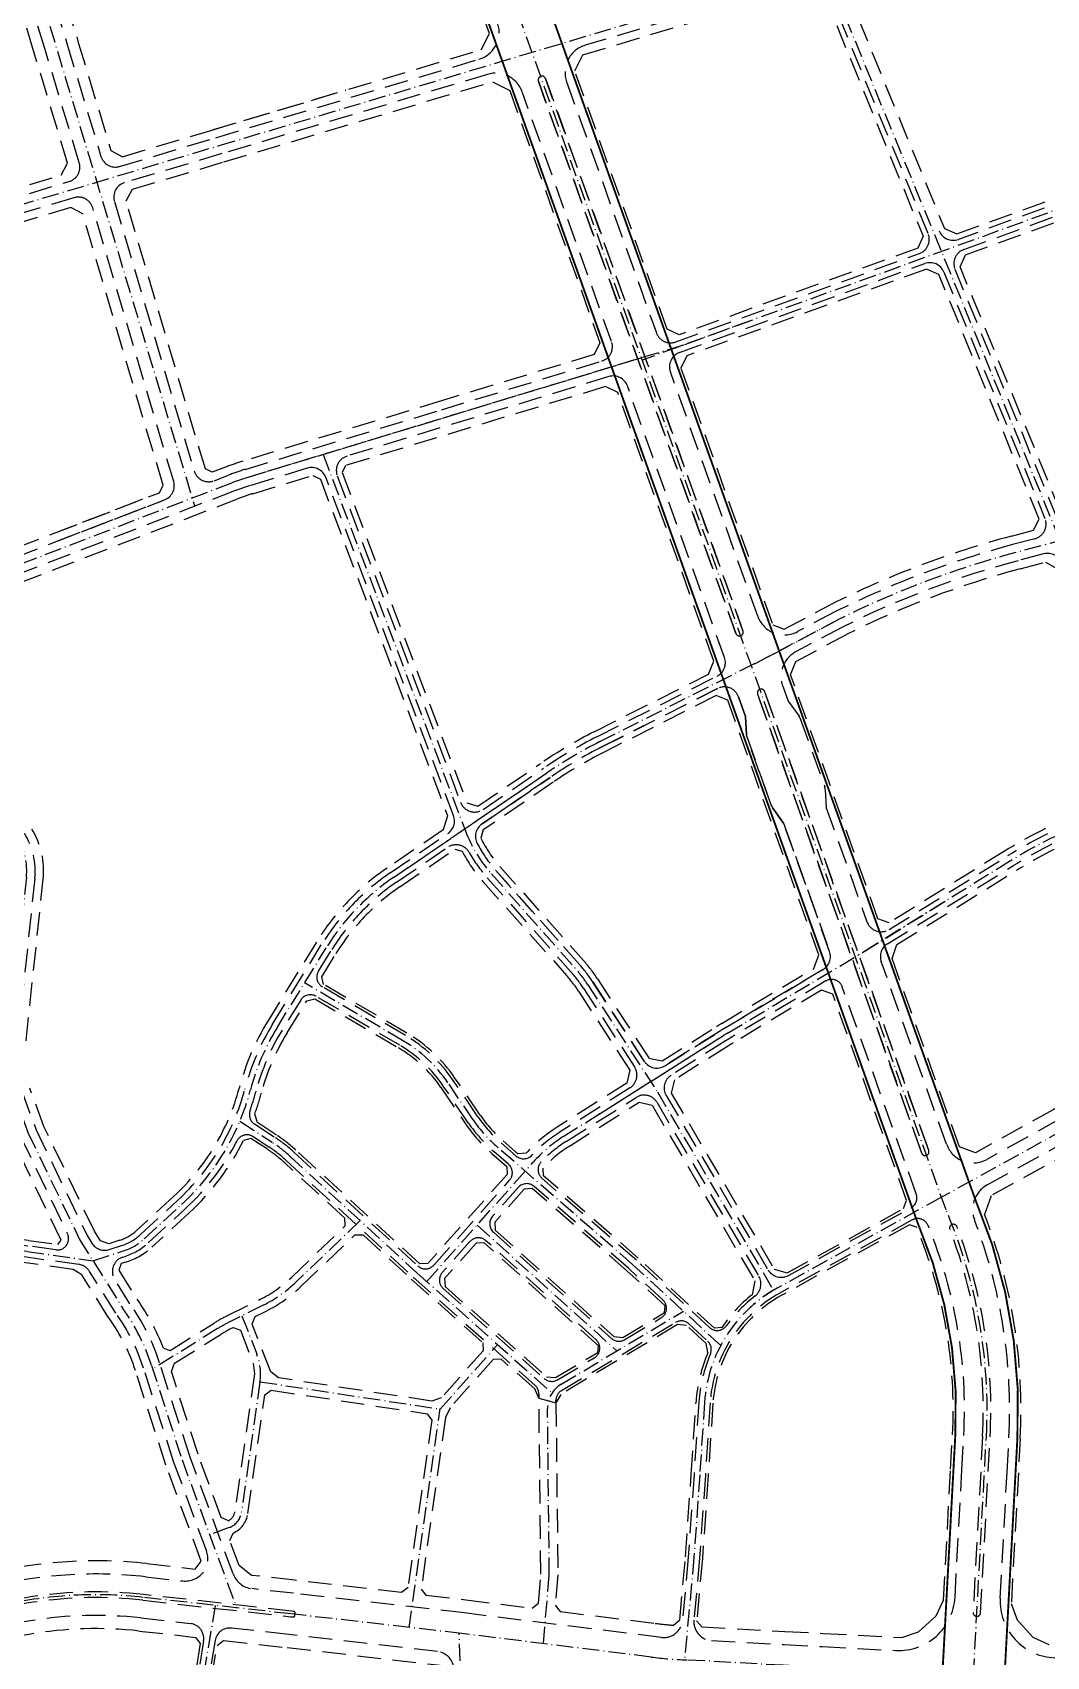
# Model space of a CAD drawing. Header units: metres. Extents: x 566631 to 574417, y 2062953 to 2068466.
# Drawn here: x 568592 to 569130, y 2064888 to 2065749 of the extents above; entities that cross this region are included whole.
import ezdxf

# ---------------------------------------------------------------- set-up
doc = ezdxf.new("R2010")
doc.units = ezdxf.units.M
doc.linetypes.add('ACAD_ISO10W100', pattern=[18.5, 12, -3, 0.5, -3])
doc.linetypes.add('HIDDEN', pattern=[0.375, 0.25, -0.125])
for name, color, linetype in [('cap nuoc', 5, 'CONTINUOUS'), ('LogDg phu', 7, 'CONTINUOUS'), ('TimDg', 222, 'CONTINUOUS'), ('ViaHeSphu', 32, 'CONTINUOUS')]:
    doc.layers.add(name, color=color, linetype=linetype)
doc.styles.add('text', font='VHARIALN.ttf')
doc.linetypes.add('CN', pattern='A,22.92635,-1.427933,["cn",text,S=7,R=0,X=0,Y=-3.227539],-12.720089,24.170558', length=61.24493)

msp = doc.modelspace()

# ---------------------------------------------------------------- linework, layer by layer
at = {"layer": 'cap nuoc', "color": 8, "linetype": 'CN', "ltscale": 0.15, "const_width": 1}
msp.add_lwpolyline([(569107.71862268, 2064876.713296465), (569114.5593109132, 2065003.368705648, 0.1151076897562163), (569092.0252494552, 2065130.63289488), (568760.6118739225, 2066057.085782033), (568760.1046655608, 2066058.5036628)], format="xyb", dxfattribs=at)
at = {"layer": 'cap nuoc', "color": 8, "linetype": 'CN', "ltscale": 0.15}
msp.add_lwpolyline([(569074.7666498683, 2064878.493040213, 1, 1, 0), (569081.6073381015, 2065005.148449396, 1, 1, 0.1160896144017483), (569061.3025815485, 2065118.541909134, 1, 1, 0), (568730.3419150657, 2066043.729266175, 1, 1, 0), (568729.8358963855, 2066045.143821235, 1, 1, 0)], format="xyseb", dxfattribs=at)
at = {"layer": 'LogDg phu', "linetype": 'HIDDEN', "ltscale": 50}
for points in [[(568814.2170566746, 2065813.711995826, -0.0729934250276976), (568813.9316803836, 2065815.135809797), (568813.4263824229, 2065824.829110563), (568806.6403745518, 2065843.799125199, 0.3971729731368196), (568796.8584910865, 2065848.781831429), (568725.319584507, 2065827.821934766), (568603.6525328418, 2065792.175194381, 0.4165873391289663), (568598.2430602012, 2065782.186495294), (568610.0294409897, 2065743.13287806), (568627.9589634978, 2065683.724377751, 0.4132466767950395), (568637.9038955667, 2065678.369414183), (568689.0455728776, 2065693.619920317), (568828.6810706705, 2065735.25937149, 0.4300405157134843), (568838.5181143456, 2065754.686173677), (568833.6356235412, 2065768.334982152), (568827.8468269178, 2065776.227386962, -0.0724502957837017), (568827.1707561573, 2065777.500445025)], [(568598.1622864441, 2065740.92144049), (568586.6893385121, 2065778.936431152, 0.4118437001950104), (568576.7811983828, 2065784.30227012), (568565.3127014812, 2065780.942156614), (568483.28177812, 2065756.90824613, 0.4178607443422358), (568477.88240544, 2065746.886341874), (568508.2021850627, 2065647.976569436, 0.4119775721090465), (568518.1370179134, 2065642.654806303), (568611.0713644284, 2065670.367925437, 0.4151811335727336), (568616.4440414901, 2065680.345753009), (568598.16226251, 2065740.92143603)], [(568547.7170409606, 2065457.54440535), (568661.8056865929, 2065501.498623371, 0.3910350617328047), (568666.6002424338, 2065511.235731244), (568623.6174766904, 2065656.354015264, 0.4147545474126847), (568613.6607451556, 2065661.748445048), (568520.8916681297, 2065634.084609469, 0.4164266947877371), (568515.5292520613, 2065624.074069571), (568528.7411238955, 2065580.974045337, -0.05555779448806172), (568534.0593437229, 2065552.780882444), (568540.9337329335, 2065461.833262872, 0.5026595848670914)]]:
    msp.add_lwpolyline(points, format="xyb", close=True, dxfattribs=at)
for points in [[(569019.9074318107, 2065773.713235757, -0.4437023780836693), (569025.02231802, 2065784.416900045, -6.63623e-11), (569047.4291176735, 2065791.098631085), (569159.2379514412, 2065824.440142006, -0.3801026895779687), (569168.8685031647, 2065819.945406513, 5.9294e-12), (569219.9047619546, 2065701.763782069, -0.3951871123396745), (569215.7427107154, 2065690.184016377, -0.0313092882814378), (569181.6700980054, 2065675.356711146), (569083.2107941489, 2065639.65561468, -0.4020885647163571), (569073.0827381212, 2065644.13919963, -4.83118e-11), (569019.9074318107, 2065773.713235757, -13.55087923959018)], [(568875.2496930471, 2065723.261161469), (568922.8945894036, 2065590.071751968, 0.4154779374119224), (568933.154182519, 2065585.245463888), (569062.5105602304, 2065632.149761803, 0.4264434146488366), (569067.1845309965, 2065642.707884002), (569013.5218193661, 2065773.46959687, 0.3853270800991385), (569003.8346787808, 2065778.09872391), (568885.086736725, 2065742.687963641, 0.4300405153922167), (568875.2496930471, 2065723.261161468)], [(568692.1717588706, 2065685.160511331), (568692.1717588706, 2065685.160511331), (568640.4931756993, 2065669.749903896, 0.413672784196181), (568635.1086985411, 2065659.811542352), (568677.4704014026, 2065516.790088957, 0.4377782811015861), (568688.0170542547, 2065511.596912842), (568695.6873704614, 2065514.552007531, -0.0182556473241862), (568704.6267902395, 2065517.626284539), (568808.7392546744, 2065549.23116381), (568893.8596297592, 2065575.070713308, 0.4285842667309093), (568899.0683738865, 2065585.420337523), (568851.6731077497, 2065717.911915688, 0.3985617739043312), (568833.2630871139, 2065727.234097256), (568692.1717588706, 2065685.160511331)], [(568860.2727871137, 2065723.565075642, -1.014096033187563), (568864.0193068814, 2065724.964744171), (568968.862238403, 2065431.880506248, -0.97992395435946), (568965.1248676542, 2065430.457438393), (568860.2350803553, 2065723.670482607), (568965.1248676578, 2065430.457438402, 0.9799239543624277), (568968.8622452057, 2065431.880487251), (568864.0193068833, 2065724.964744172, 1.014096033118823), (568860.2727871162, 2065723.565075642)], [(569183.715379976, 2065669.716070964, 0.0301758046713161), (569217.2531534327, 2065684.220378811, -0.4539635373298844), (569228.4216593854, 2065679.710633114), (569277.5585937479, 2065538.441395851, -0.4361854591147686), (569267.2517756989, 2065519.018933572), (569145.2948633718, 2065486.53584041, -0.3768809592605792), (569135.8348420465, 2065491.229062479), (569081.442450271, 2065623.768811208, -0.4264434146762403), (569086.1164210378, 2065634.326933406), (569183.7153799827, 2065669.716070967)], [(568605.2531089087, 2065479.71096593), (568661.8056865828, 2065501.498623368, 0.3910350617328047), (568666.600242424, 2065511.235731242), (568623.6174766811, 2065656.354015266, 0.4147545474126848), (568613.6607451465, 2065661.748445051), (568520.8919540672, 2065634.084694742, 0.4164530935927754), (568515.529375593, 2065624.073666547), (568528.7411238832, 2065580.974045338, -0.0555577944880617), (568534.0593437104, 2065552.780882445), (568536.0967874781, 2065525.825664311)], [(569112.5939460555, 2065477.825986057, 0.0504620427039611), (569017.5723998446, 2065441.935415599), (568997.8428730362, 2065431.476935482, -0.4570150156688612), (568976.6939761646, 2065439.67770975), (568930.3047134972, 2065569.357045299, -0.4129503167359843), (568935.1102213501, 2065579.572464368), (569065.4161871176, 2065626.82108053, -0.4020885647910779), (569075.544243146, 2065622.337495579), (569129.1995623537, 2065491.593796072, -0.4525583976950925), (569123.8575568846, 2065480.826036755), (569112.5939460555, 2065477.825986057)], [(568863.0396792397, 2065359.006934383, -0.0327249030052873), (568891.5381772553, 2065375.807702686), (568955.1271447437, 2065407.889859449, 0.3784233585354989), (568959.0561601811, 2065417.726870964), (568907.498933343, 2065561.853044451, 0.3999874187060422), (568897.6425765024, 2065566.813537677), (568758.6228292312, 2065524.612036137, 0.433885603565989), (568753.4634661154, 2065514.12816589), (568818.943360274, 2065340.911555172, 0.4853668893470463), (568830.9312030692, 2065337.129170266), (568863.0396792646, 2065359.0069344)], [(568907.498933346, 2065561.853044456, 0.3999874186819514), (568897.6425765061, 2065566.813537681), (568758.6228292385, 2065524.612036141, 0.4338856035617422), (568753.4634661234, 2065514.128165894), (568818.9433602826, 2065340.91155518, 0.4853668893055231), (568830.9312030778, 2065337.129170276), (568863.039679272, 2065359.006934409, -0.03272490298965186), (568891.5381772617, 2065375.807702695), (568955.1271447486, 2065407.889859458, 0.3784233585446296), (568959.0561601854, 2065417.726870974), (568907.4989333465, 2065561.853044455)], [(568585.9561707972, 2065187.691752073), (568593.5433313509, 2065167.160529523), (568620.5871360882, 2065111.071448032), (568623.1940083295, 2065106.920177645, 0.3425493975170989), (568632.4095848881, 2065103.556016557), (568638.9280081717, 2065105.644215787, 0.1088463308514001), (568648.9702729397, 2065111.485903274), (568668.7595018612, 2065129.690019228, 0.1430763557281451), (568704.386380614, 2065188.739539444), (568704.4741280768, 2065189.071195583, -0.0735319009622641), (568719.1319539564, 2065223.220421675), (568744.9903676976, 2065265.184712668, -0.1054979762047793), (568781.6085444365, 2065303.522172371), (568812.2289638123, 2065324.386018686, 0.3464686835225794), (568815.207459961, 2065333.826026643), (568747.3314867293, 2065513.38108219, 0.3948114096490604), (568737.5245109008, 2065518.207329383), (568707.2410723998, 2065509.014343481, 0.01825564732401501), (568698.9229250395, 2065506.153722791), (568545.6174651426, 2065447.090688335, 0.3309734421380801)], [(569013.0616933752, 2065338.013205248), (569034.6932335065, 2065277.543096653, 0.4774991481907859), (569046.4391794202, 2065273.437125482), (569109.3571552119, 2065312.419094793, -0.04257815116807601), (569147.7127023218, 2065331.882083981), (569171.4558383706, 2065341.488785726, 0.3941842347099996), (569176.0601278362, 2065351.387913177), (569138.1478124328, 2065467.497171006, 0.3981069484947133), (569128.4839432342, 2065472.744501402), (569114.9103299745, 2065469.129184028, 0.0504043748090772), (569021.6859776601, 2065433.929685688), (568997.06532497, 2065420.878454955, 0.3726694498622337), (568989.9671575265, 2065402.573060082), (568992.8524521478, 2065394.507333924), (568998.6100685257, 2065386.692907199, -0.0729934229140589), (568999.2925393572, 2065385.411143065), (569012.2462388384, 2065349.199592263, -0.0724502957588906), (569012.5310409612, 2065347.786568465), (569013.0616933752, 2065338.013205248)], [(568866.4181842568, 2065354.048537077), (568830.3039545314, 2065329.4413712, 0.3803277114108963), (568827.7165519185, 2065319.128491515, 0.0615989602674226), (568837.5461985196, 2065304.88596749), (568881.9256106846, 2065255.008643181, -0.0378151895262119), (568889.0700512003, 2065245.640584822), (568916.4498662306, 2065203.478230719, 0.4104063547277962), (568927.4286170676, 2065201.069700667), (568956.3453831624, 2065219.317310416, -0.0062947075979167), (568959.0922927198, 2065221.002744055), (569011.4106934811, 2065252.204269012, 0.3584082091611289), (569014.8455931525, 2065261.769733854), (568990.4633696163, 2065329.929268291), (568984.6745729928, 2065337.821673101, -0.0724502957704836), (568983.9985022326, 2065339.094731164), (568971.0448027496, 2065375.306281965, -0.0729934229411216), (568970.7594264611, 2065376.730095895), (568970.2541284527, 2065386.423396811), (568966.5232926016, 2065396.852799788, 0.4509330443482594), (568955.387207071, 2065401.300680315), (568894.2408285289, 2065370.450868164, 0.0327249030052873), (568866.4181842336, 2065354.048537061)], [(568970.2541284511, 2065386.423396837), (568970.7594264601, 2065376.730095916, 0.07299342397281199), (568971.0448027498, 2065375.306281966), (568983.9985022293, 2065339.094731169, 0.07245029576896565), (568984.6745729893, 2065337.821673106), (568990.4633696488, 2065329.929268247), (569014.8455931573, 2065261.769733867, -0.3584082091842581), (569011.4106934865, 2065252.204269026), (568959.0922927266, 2065221.002744069, 0.006294707580571556), (568956.3453831683, 2065219.317310429), (568927.4286170754, 2065201.069700682, -0.4104063547400462), (568916.4498662385, 2065203.478230733), (568889.0700512087, 2065245.640584834, 0.03781518952559415), (568881.9256106993, 2065255.008643186), (568837.5461985283, 2065304.8859675, -0.06159896025543438), (568827.7165519246, 2065319.12849153, -0.3803277114263744), (568830.3039545408, 2065329.441371209), (568866.4181842643, 2065354.048537086, -0.03272490298966331), (568894.2408285469, 2065370.450868179), (568955.3872070757, 2065401.300680324, -0.4509330443386538), (568966.5232926056, 2065396.852799799), (568970.2541284511, 2065386.423396837)], [(568977.8224544773, 2065400.894768287, 0.4142135623087624), (568976.6129718019, 2065398.338017982), (569063.7454554747, 2065154.762631411, 0.9999999998902708), (569067.5116884559, 2065156.109899041), (568980.3792047829, 2065399.685285612, 0.4142135623089294), (568977.8224544737, 2065400.894768278, -0.4142135623090192), (568980.3792047789, 2065399.685285602), (569067.5116884508, 2065156.109899024, -0.9999999999353676), (569063.7454554694, 2065154.762631394), (568976.6129717976, 2065398.338017972, -0.4142135623351905), (568977.8224544732, 2065400.894768278)], [(569112.5172017848, 2065307.318692294, -0.0425781511680925), (569149.9631311756, 2065326.320108616), (569172.2996099315, 2065335.357663258, -0.434530638209386), (569182.9050430065, 2065330.4248564), (569222.4096057689, 2065209.439223782, -0.4396318671164587), (569216.6255364625, 2065199.166023907), (569189.1962179815, 2065192.754877702, 0.0688416462778135), (569136.4994870704, 2065172.492721853), (569098.3023915229, 2065151.399619491, -0.4621970084945883), (569076.9277338323, 2065159.478233698), (569042.2715926414, 2065256.358095629, -0.3536386822622415), (569045.5907476959, 2065265.853197791), (569112.5172017986, 2065307.318692302)], [(568587.3698186519, 2065324.408748678, -0.1672387971845734), (568592.8588156712, 2065300.519503735), (568583.7941721743, 2065214.968404493, 0.1383124965364048)], [(568856.7938788019, 2065153.60797989, -0.4018082716271283), (568848.5012459413, 2065153.195263228), (568840.4739233567, 2065160.156631749, -0.06471740734311275), (568828.1358296718, 2065174.02304759), (568814.7228969272, 2065193.717858818, 0.1112370490262257), (568789.670793205, 2065217.119390634), (568745.5482663799, 2065242.958676502, -0.4208083426285814), (568743.472254596, 2065251.283783234), (568750.0984566641, 2065262.0371061, -0.1054979762046235), (568784.9870494289, 2065298.563775048), (568812.0307234162, 2065316.990533054, -0.4397804114567317), (568823.5110250843, 2065314.296045597, 0.05393148789819576), (568833.0637072426, 2065300.897575359), (568877.4431194137, 2065251.020251045, -0.0378151895257291), (568884.0379875762, 2065242.372812566), (568911.2618371443, 2065200.450630683, -0.4180310470515582), (568908.8217516275, 2065189.328041251), (568871.8692736166, 2065166.00958317, 0.0628139960870992), (568856.7938788023, 2065153.60797989)], [(568501.1893513111, 2065091.560049164, -0.401113332484298), (568493.4581057163, 2065094.559005412), (568482.9797278062, 2065116.942254589, 0.08145639450619388), (568468.7162265566, 2065137.77389882), (568436.0126680172, 2065171.980395936, -0.07769105726035813), (568423.3105197627, 2065190.23711483), (568395.5091379184, 2065247.381471417, -0.4689116981177779), (568399.3057349409, 2065255.789450193), (568408.8612384071, 2065258.431117572, -0.05655066297345662), (568436.0327819864, 2065262.725137844), (568573.5105221723, 2065268.74452344, -0.458655777053087), (568579.7395783482, 2065262.118069852), (568574.8853178883, 2065216.304098403, 0.1364990200591825), (568577.5141581175, 2065184.572069091), (568585.2500763173, 2065163.638301172), (568610.1830228859, 2065111.927157511, -0.5984838590560327), (568603.9581383725, 2065103.377635059), (568589.191267003, 2065105.415660809, 0.0911130437444772), (568542.9714288565, 2065103.353936944), (568525.4387715692, 2065099.317118896, 0.04167339149684055), (568501.1893513106, 2065091.560049165)], [(568707.1092803702, 2065177.22585835, 0.3454474990632533), (568709.4784690667, 2065170.208138865), (568720.4474710472, 2065163.021860374, -0.04074412604273997), (568730.4622325321, 2065155.22644203), (568796.1876868665, 2065094.866471031, 0.4184371767642941), (568804.7232719416, 2065095.291279429), (568844.899362709, 2065140.323297183, 0.4183406703040386), (568844.3531901302, 2065148.850589796), (568836.5429357468, 2065155.623714763, -0.06471740734290116), (568823.1766675882, 2065170.645665257), (568809.7637348431, 2065190.340476485, 0.1112370490259507), (568786.6387160231, 2065211.941890469), (568742.1672181035, 2065237.98554278, 0.4076493922476921), (568734.0270519538, 2065235.955649183), (568724.2400429233, 2065220.072815107, 0.07353190096282779), (568710.2745491896, 2065187.536557218), (568710.1868017231, 2065187.204901065, -0.02025102787757972), (568707.1092811255, 2065177.225858083)], [(568962.1655308346, 2065215.84956955, 0.0062947075979167), (568959.5473826567, 2065214.243140608), (568930.7038273572, 2065196.041729734, 0.4045197739289977), (568928.0695734599, 2065185.233832469), (568982.2094157476, 2065092.772704353, 0.4068586258607512), (568992.9802692563, 2065089.811882136), (569058.136957007, 2065125.79254152, 0.3678047406604005), (569060.8859196566, 2065133.065835445), (569021.5785792936, 2065242.947939349, 0.472311479356425), (569012.8559283211, 2065246.080189737), (568962.1655308296, 2065215.849569546)], [(569021.5785792987, 2065242.947939364, 0.4723114793314052), (569012.8559283264, 2065246.080189751), (568962.1655308364, 2065215.84956956, 0.00629470758048551), (568959.5473826636, 2065214.243140622), (568930.7038273657, 2065196.041729748, 0.4045197739359727), (568928.0695734682, 2065185.233832484), (568982.2094157557, 2065092.772704371, 0.406858625871832), (568992.9802692644, 2065089.811882154), (569058.136957013, 2065125.792541537, 0.3678047406826115), (569060.8859196623, 2065133.065835463), (569021.5785792989, 2065242.947939364)], [(569221.7072504441, 2065188.030360839, -0.3892440461247254), (569231.1329036785, 2065182.723481558), (569252.8501246691, 2065116.212892997, 0.02101751783807478), (569261.7634007112, 2065092.361978014), (569273.1939488166, 2065065.301013628, -0.3581386893369379), (569271.0290370699, 2065057.996902959), (569255.8921076073, 2065047.755539351), (569204.1274375102, 2065011.227039165, 0.2303870294854028), (569195.6842597666, 2064995.896274198), (569190.4108607499, 2064891.633487301, -0.4276144707091533), (569181.6536895381, 2064884.074484897, 0.01044666095431282), (569163.6508721712, 2064885.430459379), (569138.5439201567, 2064886.794746101), (569134.4689397153, 2064886.924920128, -0.4206790478283134), (569105.4704532186, 2064918.527574147), (569109.0841092811, 2064985.434434258), (569110.0662165672, 2065003.611378722, 0.1057696762279867), (569091.7774160729, 2065119.293205236, -0.3746359828439869), (569098.5244280816, 2065137.814133953), (569142.3003874968, 2065161.987982246, -0.06884164627777623), (569191.927405928, 2065181.069818336), (569221.7072504441, 2065188.030360839)], [(568960.0247894229, 2065063.078741719, -0.4494378620289984), (568951.0967021694, 2065062.173693577), (568912.255406222, 2065097.907064723), (568862.1156748069, 2065141.388704372, -0.4301644565260008), (568861.7331529042, 2065150.092189147, -0.05990012588131981), (568875.071273112, 2065160.935413364), (568912.0882736027, 2065184.294587651, -0.4239742558970446), (568923.2611928203, 2065181.571365429), (568977.29229585, 2065089.295944443, -0.3758639848218104), (568975.3088304255, 2065078.945484536, 0.0709671094876038), (568960.0247894233, 2065063.078741719)], [(568860.5424961016, 2065024.62001428), (568869.5694068794, 2065022.16938127), (568869.5555264028, 2065023.458401783, -0.2668165832395456), (568872.4775974498, 2065028.673589411), (568932.9992630694, 2065064.836558369, -0.3320392387732442), (568940.1391451285, 2065064.10159767), (568950.1219123533, 2065054.917611461, -0.3180058149086666), (568951.5753542734, 2065048.140511712, 0.08475981057661693), (568945.4513371114, 2065022.608248459), (568942.9009614803, 2064984.192533479), (568939.8401259762, 2064940.320666585), (568936.7550339937, 2064906.716714767, -0.4235679631197805), (568925.5662130911, 2064897.706964172), (568820.9200066368, 2064910.684420766), (568730.2087183759, 2064921.117431223), (568708.0799956312, 2064923.592208838, -0.2838436824489596), (568698.1542360056, 2064931.367645362), (568675.2715169601, 2064993.448091133), (568659.1386823456, 2065043.445756996, 0.07705191049222875), (568643.4032041045, 2065074.738379628), (568635.2713204318, 2065087.687862665, -0.4897031004670804), (568639.605600605, 2065099.560923948), (568640.7584943161, 2065099.930257397, 0.1088463308507883), (568653.0323734767, 2065107.070097659), (568672.8216023984, 2065125.274213614, 0.08822190872273228), (568700.1918462793, 2065161.195433203, -0.4452720877714553), (568708.8153362368, 2065163.46960226), (568717.1594124292, 2065158.003028786, -0.04074412604223882), (568726.4038076457, 2065150.807258006), (568793.7597220514, 2065088.949929192), (568858.5031126551, 2065031.41037468, -0.2114372976800207), (568860.5169736379, 2065026.99017616), (568860.5424961016, 2065024.62001428)], [(568849.5451394857, 2065136.517918173), (568835.8930992057, 2065121.215809168, 0.4130750563950178), (568836.3585038293, 2065112.759839961), (568898.9988919279, 2065056.435138721, 0.3288814602825494), (568906.0882286103, 2065055.746150348), (568925.3366760574, 2065067.247502805, 0.5014572707764485), (568926.3213958815, 2065076.813706012), (568908.2579013311, 2065093.431832139), (568857.9532872846, 2065137.056459533, 0.4100984635521837), (568849.5451394857, 2065136.517918173)], [(569067.142061345, 2065116.281776305, 0.4478251979214651), (569058.6948176944, 2065119.24655293), (568988.4746089204, 2065080.469728928, 0.2553314493069888), (568951.4381582162, 2065022.210790214), (568948.8871142267, 2064983.785007901), (568945.8210045383, 2064939.837544556), (568942.8001471288, 2064906.933259233, 0.4249542692318762), (568952.2083516759, 2064896.034161711), (568990.7573284018, 2064893.911075349), (569010.9485368917, 2064892.847275627), (569049.9341349837, 2064890.794015083, 0.4138213502359036), (569081.468301739, 2064919.13454473), (569085.1190837095, 2064986.728791217), (569086.1004324581, 2065004.905776321, 0.111742293003074), (569067.142061593, 2065116.281776385)], [(568890.849052607, 2065055.694408602), (568832.3987974775, 2065108.251445004, 0.415352985642418), (568823.9098817239, 2065107.784227049), (568809.2004098627, 2065091.296878843, 0.4147747839266247), (568809.6917788691, 2065082.817699024), (568863.3731751145, 2065035.109298262, 0.3272741662634059), (568870.4365474138, 2065034.443520501), (568889.9148781601, 2065046.082233067, 0.5050251356417503), (568890.849052607, 2065055.694408602)], [(569091.0445889892, 2064911.019895008, 1.000025172451308), (569095.0387172615, 2064910.804070373), (569100.0803913664, 2065004.150715496, 0.1057696762419348), (569082.4449706447, 2065115.699733, 0.9999999999999999), (569078.7121758475, 2065114.262414686, -0.1057696762418569), (569096.0862576615, 2065004.36643959), (569091.0445835564, 2064911.019794467)], [(568572.0077237755, 2064925.265800163, -0.08504618296225336), (568651.5793389153, 2064929.910990183), (568671.397466329, 2064927.69461924, 0.557822052125404), (568683.990649718, 2064943.770489818), (568666.7630614717, 2064990.508657417), (568650.5735328223, 2065040.682025163, 0.07767302537284636), (568635.9255243613, 2065069.722630259), (568621.9681710633, 2065091.948785605, 0.2217609450503312), (568616.2869822235, 2065095.619216191), (568588.3709623587, 2065099.472000297, 0.0911130437445095), (568544.3176791253, 2065097.506919737), (568526.785021838, 2065093.470101689, 0.04023578624055566), (568504.2670763661, 2065086.338092137, 0.4291347318029713), (568501.0983887817, 2065078.238315215), (568519.0602409184, 2065039.86934098, 0.0486267668566875), (568526.1835797783, 2065027.85018604), (568539.4984171881, 2065009.672145465, -0.1100605333715945), (568553.1140488007, 2064978.596150958), (568562.3491456439, 2064931.518775429, 0.4242919192892152), (568572.0077237755, 2064925.265800163)], [(568536.2197213355, 2064900.331918018, -0.1311369656567121), (568650.1900557056, 2064917.4884344), (568728.7999475129, 2064908.697054854), (568729.9002653247, 2064908.5705036, 0.4142135623752919), (568731.0079763175, 2064909.44969434), (568731.1222364441, 2064910.443145206, 0.4142135623759629), (568730.2430457044, 2064911.550856198), (568729.13805252, 2064911.677945183), (568650.5234836759, 2064920.469847788, 0.1311419889272461), (568535.0192432052, 2064903.081258305, 0.4155130252248043), (568534.5027969719, 2064901.761352071), (568534.905673535, 2064900.846086963, 0.4129095121667601), (568536.2197213331, 2064900.331918024)], [(568534.7747525554, 2064889.260176251, -0.1379653087994787), (568649.1342004661, 2064908.047292006), (568675.4561679289, 2064905.103560612, -0.4297235809467969), (568682.4596373081, 2064895.846718625), (568673.1340428499, 2064839.506446278, 0.1702103980615605), (568677.8062299537, 2064812.793789455), (568682.6140214127, 2064806.135308351, -0.1197603802362058), (568695.4469550629, 2064774.646581407), (568697.620037901, 2064760.131120938, -0.2810122495357926), (568695.1899943952, 2064754.372126527, 0.02818940916542651), (568688.3564669541, 2064748.846384983), (568679.573985006, 2064740.885937212, -0.4142135623730951), (568671.098912293, 2064741.302041175), (568625.4597391192, 2064791.654135182, 0.07331596123510126), (568596.6182341421, 2064815.365417146), (568559.042643072, 2064837.977082359, -0.1476462280210708), (568531.1082492945, 2064868.823026527), (568529.0107021151, 2064873.247095088, -0.4158855220690078), (568534.7747525556, 2064889.260176251)], [(568682.5439926059, 2064859.614332903, 0.4176983497035969), (568687.5540550917, 2064852.703845273), (568722.4275664849, 2064847.356431761), (568772.5429782856, 2064834.878754609, 0.06151560498800716), (568790.0633354452, 2064832.745877898), (568811.3097541393, 2064832.782748983, 0.4265331772924798), (568817.2936362979, 2064839.044336529), (568815.4764171088, 2064880.68458674, 0.3686230287908712), (568806.6285274472, 2064890.183101099), (568727.7292816575, 2064899.257568813), (568697.3502191021, 2064902.655027619, 0.3988718005741635), (568688.5684672142, 2064896.010998205), (568682.5439926059, 2064859.614332903)]]:
    msp.add_lwpolyline(points, format="xyb", dxfattribs=at)
at = {"layer": 'TimDg', "linetype": 'ACAD_ISO10W100', "ltscale": 0.75}
for points in [[(569091.2426362742, 2064877.603168339), (569098.0833245073, 2065004.258577522, 0.1155759311696503), (569076.6612234834, 2065124.594927438), (568731.7585831989, 2066088.756516766), (568594.3423819309, 2066468.690270108), (568350.7433376566, 2067214.647222786), (568115.138804305, 2067803.004418648)], [(569278.834998483, 2065059.656135766), (569264.5269734287, 2065093.529310778, -0.0210175178208976), (569255.7019476439, 2065117.14407809), (569137.3027724003, 2065479.750271323), (568925.3131514108, 2065996.312426096), (568861.4377770493, 2066131.22724045)], [(568224.6297189047, 2065550.434805205), (568690.6807987861, 2065689.411728227), (569163.4571935057, 2065830.394142556, 0.04779126320281171), (569189.9689631507, 2065841.147032096), (569267.1532385624, 2065881.411000068, 0.04667288304413944), (569282.7952716611, 2065891.527845013), (569302.762458096, 2065907.262004161, -0.08494400423705069), (569332.4008916438, 2065923.37284043), (569436.4645401516, 2065958.833511514), (569480.1046780173, 2065972.203622438, 0.05581977569525856), (569520.9532285862, 2065989.90020912), (569558.9701881188, 2066011.684429851), (569577.9903611438, 2066023.764875238, 0.04351131585312356), (569593.4458342672, 2066035.583225533), (569606.6416385947, 2066047.62715201, -0.0351499840612001), (569617.3600985807, 2066055.688475423), (569692.6588285115, 2066104.135367295)], [(568410.2304068394, 2065952.227783855), (568524.4387269609, 2065579.655189539, -0.05555779448801308), (568529.5721437832, 2065552.441711843), (568540.5062816379, 2065407.783942323), (568540.7256894448, 2065406.236396837, 0.09133141196168987), (568546.4756229408, 2065389.057984062), (568583.4904233585, 2065322.125126186, -0.1681186635968663), (568588.3838649205, 2065300.993651158), (568579.3401668923, 2065215.640232926, 0.1373498352025949), (568581.7351644572, 2065186.131910581), (568589.3967038345, 2065165.399415347), (568616.6427321533, 2065108.890920424), (568639.6636251693, 2065072.231681853, -0.07735291183716632), (568654.8561075839, 2065042.06389108), (568671.0172892158, 2064991.978374275), (568699.9698156741, 2064913.430639403)], [(569484.5444329112, 2065818.822018711), (569471.8421395047, 2065811.17548021, -0.05827317264394392), (569429.5233985926, 2065791.999266678), (569422.4555583945, 2065789.742679932, 0.04146226260110204), (569391.8534098038, 2065777.09468957), (569369.6760539312, 2065765.695115176, -0.0003120765956559374), (569369.3428799092, 2065765.524120328), (569217.2435135354, 2065687.582088708, -0.03143486463200169), (569182.6927389962, 2065672.536391057), (568915.3295573366, 2065575.591172386)], [(569753.0223407272, 2065707.048640908), (569646.5930080825, 2065725.270998492), (569606.1186065164, 2065702.437216728), (569580.4993196776, 2065688.779440294), (569497.5487665103, 2065628.51811036, 0.02028232520590591), (569488.0052372153, 2065620.975335167), (569441.716922277, 2065581.238180159), (569418.4735130223, 2065561.301959532, -0.08654600355635964), (569388.936494631, 2065543.745054002), (569379.9502284424, 2065540.325279707, -0.0395534469327137), (569364.788851838, 2065535.890497467), (569287.9315069957, 2065519.870073681), (569113.752138015, 2065473.477585043, 0.05043340335599041), (569019.629303119, 2065437.932611268), (568973.3491131368, 2065413.399815757)], [(568972.2921449263, 2065596.245663692), (568937.2544558867, 2065583.541082405), (568705.9339313242, 2065513.320314011, 0.01825564732377857), (568697.3051477554, 2065510.352865163), (568438.5140241778, 2065410.650029666), (568234.8891510722, 2065371.053788285)], [(568914.9119154568, 2065576.758673621), (568705.9339313152, 2065513.320314008, 0.01825564732377857), (568697.3051477461, 2065510.35286516), (568606.8708861928, 2065475.511823558)], [(568914.9119154568, 2065576.758673621), (568705.9339313152, 2065513.320314008, 0.01825564732377857), (568697.3051477461, 2065510.35286516), (568606.8708861928, 2065475.511823558)], [(568745.9676097039, 2065525.473129515), (568821.4638516058, 2065325.759869247, 0.09168475830563823), (568835.3049528766, 2065302.89177142), (568879.6843650481, 2065253.014447103, -0.03781518952578408), (568886.5540193842, 2065244.006698688), (568923.4246048053, 2065187.229445928), (568985.0578771997, 2065081.970884872)], [(568745.9676097119, 2065525.473129519), (568821.4638516146, 2065325.759869257, 0.09168475830563823), (568835.3049528854, 2065302.89177143), (568879.6843650566, 2065253.014447115, -0.03781518952578408), (568886.5540193925, 2065244.0066987), (568923.4246048136, 2065187.229445942), (568985.057877208, 2065081.97088489)], [(568745.9676097039, 2065525.473129515), (568821.4638516058, 2065325.759869247, 0.09168475830563823), (568835.3049528766, 2065302.89177142), (568879.6843650481, 2065253.014447103, -0.03781518952578408), (568886.5540193842, 2065244.006698688), (568923.4246048053, 2065187.229445928), (568985.0578771997, 2065081.970884872)], [(568371.601827424, 2065019.764202372), (568412.0970377878, 2065045.815281193, -0.02746300021335172), (568419.2547919198, 2065049.882682593), (568456.1143355091, 2065068.229028135), (568498.6638918296, 2065087.208213396, -0.04835305586537945), (568526.1118967035, 2065096.393610292), (568543.644553991, 2065100.430428341, -0.09111304374449423), (568588.781114681, 2065102.443830553), (568623.7193438966, 2065097.621887637), (568639.8432512439, 2065102.787236592, 0.1088463308508914), (568651.001323208, 2065109.278000466), (568670.7905521296, 2065127.482116421, 0.1430763557278476), (568707.2865911687, 2065187.972220254), (568707.3743386331, 2065188.303876401, -0.07353190096252527), (568721.6859984397, 2065221.64661839), (568747.5444121809, 2065263.610909384, -0.1054979762046822), (568783.2977969325, 2065301.042973709), (568864.7289317682, 2065356.527735747, -0.03272490298972332), (568892.8895029043, 2065373.129285437), (568985.9922164931, 2065420.101833829), (569019.6288456204, 2065437.932368759)], [(568790.8779938074, 2065306.207895215), (568864.7289317609, 2065356.527735738, -0.03272490298972332), (568892.8895028977, 2065373.129285428), (568973.2511521571, 2065413.673661773)], [(568790.8779938074, 2065306.207895215), (568864.7289317609, 2065356.527735738, -0.03272490298972332), (568892.8895028977, 2065373.129285428), (568973.2511521571, 2065413.673661773)], [(569332.2163173067, 2065394.997645539), (569191.6702050659, 2065346.099052374, 0.01241428765450631), (569180.0519583515, 2065341.730598454), (569148.8379167488, 2065329.101096299, 0.0425781511439827), (569110.9371785127, 2065309.868893552), (569028.627161325, 2065258.872234432)], [(568801.01622109, 2065086.629835507), (568857.5307646976, 2065149.975071007, -0.06996265718956282), (568873.4702733642, 2065163.472498266), (568957.9463829162, 2065216.780225526, -0.006294707580408938), (568960.6289117816, 2065218.426156815), (569033.2221055735, 2065261.719115217), (569077.4684890853, 2065289.132761994)], [(568889.6090227057, 2065173.656679949), (568957.9463829091, 2065216.780225512, -0.006294707580408938), (568960.6289117746, 2065218.426156801), (569028.5957451068, 2065258.960057218)], [(568889.6090227057, 2065173.656679949), (568957.9463829091, 2065216.780225512, -0.006294707580408938), (568960.6289117746, 2065218.426156801), (569028.5957451068, 2065258.960057218)], [(568957.0448191889, 2065052.625084458), (568910.2566537767, 2065095.669448431), (568838.5084295517, 2065157.890173256, -0.06471740734329594), (568825.6562486301, 2065172.334356424), (568812.2433158853, 2065192.029167651, 0.1112370490266373), (568788.1547546141, 2065214.530640552), (568736.0895321453, 2065245.021373153)], [(569587.1352665866, 2065226.793488106, 0.002568727350452132), (569582.1222246501, 2065226.689387082), (569476.3453267126, 2065223.949099955, 0.004909679133129228), (569466.7679771844, 2065223.606853592), (569323.8071069624, 2065215.09140826, 0.04255482972282184), (569290.1792040259, 2065210.196253726), (569190.5618119547, 2065186.912348019, 0.06884164627781865), (569139.3999372838, 2065167.24035205), (569074.2715033384, 2065131.275294924), (568987.0243838137, 2065083.09591383, 0.2553314493069364), (568948.4447476639, 2065022.409519336), (568945.8940378532, 2064983.98877069), (568942.8305652575, 2064940.079105571), (568937.8468887311, 2064885.795075528)], [(568701.7601816381, 2065171.678238304), (568718.8034417381, 2065160.51244458, -0.04074412604278999), (568728.4330200889, 2065153.016850018), (568795.7709098918, 2065091.176074373), (568795.7709098918, 2065091.176074373), (568795.7709098918, 2065091.176074373), (568795.7709098918, 2065091.176074373), (568867.5170729402, 2065027.412928493)], [(569074.2715033331, 2065131.275294907), (568987.0243838057, 2065083.095913813, 0.1174261499858525), (568961.3243698587, 2065059.708281604, 0.1174261499858525)], [(568765.581438637, 2065118.901034632), (568731.7083359287, 2065086.408035011, -0.07574173384905555), (568714.0964781458, 2065074.009139908), (568696.3977454207, 2065065.191416539, 0.02356127040876689), (568689.9421388322, 2065061.586092171), (568655.4746145628, 2065040.147060839)], [(568702.8218531719, 2065068.391984959), (568710.6692169245, 2065048.26468795, -0.1291912029349336), (568712.4158732315, 2065033.116612727), (568702.5131770732, 2064963.927994415, -0.2755445637157942), (568696.0725693924, 2064955.961924064), (568685.7018823831, 2064952.139311095)], [(568862.8676315082, 2064894.398120792), (568866.0496166933, 2064931.117266919), (568865.1023217981, 2065019.088486014, -0.2668165832779841), (568872.4074994175, 2065032.126455083), (568937.2267959235, 2065070.857348944)], [(569894.2707901383, 2064829.537108938), (569715.2971181024, 2064838.992665405), (569613.9614490367, 2064844.357097613), (569558.0843041501, 2064847.251853458, -0.02045578973209087), (569546.1074642624, 2064847.943133228, 0.01020555067875711), (569536.0825180522, 2064848.728177194, 0.002918757587861413), (569519.4688373747, 2064849.591230041, -0.0003440812761577016), (569462.2989511293, 2064852.266004681, -0.001619400550951846), (569423.9180327208, 2064854.21278949, 0.002250409837971022), (569332.901604474, 2064858.714238643, -0.01283318854006746), (569320.9532856002, 2064859.558971354), (569184.2859114009, 2064872.753481708, 0.0126472191703774), (569163.0540236626, 2064874.446663502), (569138.0698304175, 2064875.804279635), (569105.8648434135, 2064876.833058286), (569010.3700000101, 2064881.862500023), (568990.1655000106, 2064882.927000023), (568938.998854732, 2064885.745004962, -0.02061511136838766), (568920.0849859813, 2064887.302443278), (568819.6146656007, 2064899.762037044), (568728.9690000165, 2064910.187500018), (568650.3567696908, 2064918.979141094, 0.1541467352538445), (568517.4001434094, 2064892.786154054), (568466.2966631005, 2064864.841712056)], [(568688.6210746379, 2064914.699831963), (568676.0937718377, 2064839.01654392, 0.1690629231873259), (568680.3415100294, 2064814.407277094), (568685.0462518053, 2064807.891513156, -0.1197603802360047), (568698.4138910244, 2064775.090755923), (568701.4324080407, 2064754.92808027)]]:
    msp.add_lwpolyline(points, format="xyb", dxfattribs=at)
for points in [[(568528.6621022664, 2065991.972879244), (568677.7450399704, 2065497.994651638)], [(568827.6862096798, 2065116.523321328), (568901.9289007607, 2065049.766113698)], [(568712.4602847778, 2065033.376367124), (568808.0536401771, 2065018.905120766), (568838.6245289859, 2065053.170352725)], [(568791.5624083905, 2064902.988421527), (568808.0973108184, 2065019.26705491)], [(568819.8575925713, 2064711.969806893), (568821.4148456256, 2064785.114422005), (568821.2004030561, 2064829.799908719), (568818.1397879652, 2064899.931667683)]]:
    msp.add_lwpolyline(points, dxfattribs=at)
at = {"layer": 'ViaHeSphu', "linetype": 'HIDDEN', "ltscale": 50}
for points in [[(568687.7596269653, 2065697.932268066), (568829.8653761696, 2065740.30835079), (568834.2157275678, 2065748.899693753), (568801.3649445006, 2065840.732748979), (568794.8825462385, 2065844.034759918), (568726.4717335675, 2065823.991350915), (568607.6250265585, 2065789.170931973), (568604.2713766728, 2065782.978346204), (568615.9630311758, 2065744.238599358), (568633.2677710385, 2065686.900282457), (568639.5039132708, 2065683.542359293), (568685.8183026984, 2065697.353363144), (568758.0800227812, 2065718.90188349)], [(568592.2286968832, 2065739.81571938), (568581.2388062226, 2065776.230125975), (568574.9958664521, 2065779.611045518), (568566.6081159787, 2065777.153547522), (568485.7979328737, 2065753.477296819), (568482.465033377, 2065747.291022667), (568512.0571560768, 2065650.755026741), (568518.3140486984, 2065647.403415196), (568606.921606309, 2065673.826281352), (568610.2684586571, 2065680.041863501), (568592.228672955, 2065739.815714921)], [(568987.9538094231, 2065088.899470394), (568988.0200803468, 2065088.786291558)], [(568821.7506782047, 2064917.635028587), (568856.9766675078, 2064913.266559222), (568860.2128629962, 2064915.886148206), (568861.5475206118, 2064931.287693208), (568860.5424961016, 2065024.62001428), (568858.2677911685, 2065029.612735954), (568840.4476022318, 2065045.450116777), (568836.207991531, 2065045.204450822), (568813.3577322616, 2065019.592848914), (568810.938170413, 2065014.38416654), (568797.9981094179, 2064923.385588536), (568800.5561087716, 2064920.072687327), (568821.7506782047, 2064917.635028587)]]:
    msp.add_lwpolyline(points, dxfattribs=at)
for points in [[(569165.486547959, 2065816.426276279), (569158.7127630617, 2065819.587712121), (569048.6269049584, 2065786.759994341), (569025.9491436997, 2065779.997462266), (569023.0559393001, 2065773.9429994), (569075.7807945949, 2065645.466592235), (569082.3796209691, 2065642.545360507), (569180.6474570232, 2065678.177031238, 0.0305591457876348), (569213.590761367, 2065692.454208341), (569216.0467796051, 2065699.346959534)], [(568693.252691951, 2065680.787033128), (568835.9369112939, 2065723.335616252), (568845.0027523079, 2065718.744995868), (568892.9480453226, 2065584.71583948), (568889.8477370562, 2065578.555616454), (568809.3294636116, 2065554.113103014), (568703.3196491639, 2065521.932255069, 0.01825564732380672), (568694.0695931772, 2065518.751149903), (568687.0653501793, 2065516.052669067), (568683.4139347269, 2065517.850627508), (568641.2886915007, 2065660.073746594), (568644.6602101033, 2065666.296703847)], [(568660.9470481739, 2065509.194950824), (568618.2894664276, 2065653.21534961), (568612.0779904632, 2065656.580647834), (568523.5896258772, 2065630.193325159), (568520.2635239189, 2065623.984054628), (568533.0435208299, 2065582.292901136, -0.05555779448770567), (568538.5465436635, 2065553.120053046), (568545.2455141591, 2065464.493209042), (568548.2710561411, 2065462.580260604), (568658.9996071309, 2065505.239956004)], [(568861.3504267758, 2065361.48613307, -0.03272490298961619), (568890.1868516192, 2065378.486119953), (568950.5560219934, 2065408.943811973), (568953.3359473222, 2065415.90386543), (568902.3862550027, 2065558.331700369), (568895.9177398684, 2065561.587165448), (568757.7818475877, 2065519.653971162), (568755.9720048899, 2065515.976355226), (568822.2267296135, 2065340.710053901), (568828.1267345869, 2065338.848493808)], [(568829.7115391246, 2065321.824264619, 0.06705420389351395), (568839.7874441713, 2065306.88016357), (568884.1668563418, 2065257.002839256, -0.03781518952560259), (568891.5860830253, 2065247.274470968), (568918.9306820518, 2065205.166346219), (568925.8823004474, 2065203.641292771), (568954.7443834208, 2065221.854395333, -0.006294707580495499), (568957.5556736715, 2065223.579331324), (569006.4857394494, 2065252.760129023), (569009.0959481057, 2065260.029004832), (568960.7771355112, 2065395.10232032), (568954.6290033138, 2065397.557954968), (568895.5921541892, 2065367.772450921, 0.03272490298981059), (568868.1074367603, 2065351.569338424), (568830.9208093933, 2065326.231472574)], [(568961.1483824044, 2065211.706055705), (568932.4429723932, 2065193.591819907), (568930.7409585047, 2065186.608745396), (568985.493619396, 2065093.101033157), (568992.3970551838, 2065091.203333402), (569054.1458750034, 2065125.302108671), (569055.7615978452, 2065129.577040209), (569016.5834468853, 2065239.098000283), (569010.6050313603, 2065241.244812577), (568963.7021498847, 2065213.272982292, 0.0062947075802661)], [(568985.4936194039, 2065093.101033174), (568992.3970551919, 2065091.203333419), (569054.1458750094, 2065125.302108688), (569055.7615978511, 2065129.577040226), (569016.5834468907, 2065239.098000297), (569010.6050313655, 2065241.244812591), (568963.7021498913, 2065213.272982305, 0.006294707580311869), (568961.1483824111, 2065211.706055718), (568932.4429724012, 2065193.591819921), (568930.7409585131, 2065186.60874541)], [(568709.6404698823, 2065175.393510218, 0.02192719282054501), (568713.0870122776, 2065186.437581875), (568713.1747597456, 2065186.769238034, -0.07353190096225115), (568726.7940874067, 2065218.499011823), (568737.3332349317, 2065235.602452816), (568741.495788298, 2065236.640458707), (568785.8806967273, 2065210.647515427, -0.1112370490260141), (568808.5239443223, 2065189.496130902), (568821.936877067, 2065169.801319674, 0.06471740734299067), (568835.5601888442, 2065154.490485515), (568843.41850517, 2065147.675680788), (568843.6877758502, 2065143.471606888), (568801.4570283538, 2065096.13659408), (568797.2502485284, 2065095.927226429), (568731.4768387537, 2065156.331238036, 0.04074412604251391), (568721.2694857019, 2065164.276568272), (568711.0994996688, 2065170.939376065)], [(568661.1411390874, 2065051.256398807), (568664.7367130154, 2065050.02997199), (568688.0935439873, 2065064.558077551, -0.0235612704090576), (568694.8369801687, 2065068.324148865), (568712.5357128939, 2065077.141872234, 0.07574173384922686), (568729.2854517641, 2065088.933828416), (568757.5794688846, 2065116.075052988), (568757.534842648, 2065120.181023287), (568725.3892014243, 2065149.702462, 0.04074412604226421), (568716.3373977747, 2065156.748320888), (568707.5083007542, 2065162.532652965), (568703.6947288562, 2065161.47498339, -0.09175682367169348), (568674.8526526672, 2065123.066310806), (568655.0634237455, 2065104.862194852, -0.108846330851815), (568641.6737373886, 2065097.073278203), (568638.7176746547, 2065096.12629338), (568637.4561142465, 2065092.67045217), (568647.1441746242, 2065077.242861397, -0.06234460972178899)], [(568803.737473775, 2065023.098394131), (568722.2174596697, 2065035.439170353), (568718.1614945437, 2065038.683275362), (568708.3338143707, 2065063.889783433), (568709.9292527564, 2065068.022653151), (568715.657243398, 2065070.876407582, 0.07574173384922303), (568734.131220093, 2065083.882241606), (568762.7455369195, 2065111.330715807), (568767.1200947069, 2065111.378261219), (568792.7541281315, 2065087.836856602), (568830.7305167853, 2065054.086006287), (568830.9757102777, 2065049.854549151), (568808.7008867543, 2065024.887921598)], [(569079.12781593, 2064987.052381071), (569080.1091646751, 2065005.229366114, 0.1132867285573019), (569061.0096780345, 2065115.401882885), (569057.2062162326, 2065116.711008988), (568989.1997214735, 2065079.156636477, 0.2553314493071707), (568952.9348634924, 2065022.111425652), (568950.3836524131, 2064983.683126506), (568947.3162241789, 2064939.716764049), (568944.2652813036, 2064906.484776813), (568946.9864729164, 2064903.332365254), (568991.133946469, 2064900.900941466), (569011.3166967251, 2064899.837587375), (569053.2674033408, 2064897.628163), (569061.9793114656, 2064900.707393964), (569071.3824165586, 2064909.158195304), (569075.3709030752, 2064917.493120728)], [(568695.7261652998, 2064959.638261918), (568691.8984517903, 2064961.350854264), (568679.5257447043, 2064994.91780799), (568665.3796912156, 2065038.758191439), (568667.0058633115, 2065043.197751147), (568691.7907336768, 2065058.614106791, -0.02356127040916746), (568697.9585106727, 2065062.058684212), (568698.2676677273, 2065062.212710008), (568702.0426276148, 2065060.755437865), (568708.8480036376, 2065043.300681236), (568709.5127176166, 2065037.535873745), (568699.0484844187, 2064964.423882315, -0.2366140965465156)], [(568941.4044232937, 2064984.294414873), (568943.954631835, 2065022.70761302, -0.08527453678402425), (568950.2605311911, 2065048.880208223), (568949.2908732583, 2065053.643935849), (568938.8596306826, 2065063.240512209), (568934.0765290789, 2065063.732872121), (568872.1123950196, 2065026.707997912), (568869.5694068794, 2065022.16938127), (568870.5517127748, 2064930.946840631), (568869.1505427521, 2064914.777762581), (568871.8687352646, 2064911.419753978), (568922.3002448361, 2064905.165607281, 0.01149011639413769), (568932.0046280888, 2064904.187965621), (568935.271474838, 2064906.964505544), (568938.3449063358, 2064940.441447093)], [(568698.1601578493, 2064953.036659309, 0.2567484015041462), (568705.9778697276, 2064963.432106515), (568714.9929382019, 2065026.419006421), (568718.3841893486, 2065028.939708903), (568801.1263265116, 2065016.413923547), (568803.6701776421, 2065012.99476864), (568791.0414657632, 2064924.185695527), (568787.6387599205, 2064921.558355078), (568730.9976300594, 2064928.072841991), (568707.9800028284, 2064930.647030717), (568701.281723421, 2064935.894190463), (568696.3945202366, 2064949.153093465)], [(568772.9053826272, 2064836.334317419), (568722.7230660976, 2064848.828652432), (568686.2455603604, 2064854.422018265), (568683.7701212602, 2064857.836444997), (568689.666006046, 2064893.45623911), (568693.1373217913, 2064896.082540127), (568726.9403699744, 2064892.302158046), (568809.9181320872, 2064882.758606448), (568813.0292829763, 2064879.41867879), (568814.8679790943, 2064837.286300457), (568811.9987819022, 2064834.283946979), (568790.060732346, 2064834.245875639, -0.06151560498809905)]]:
    msp.add_lwpolyline(points, format="xyb", close=True, dxfattribs=at)
for points in [[(569011.4990451648, 2065770.496721508), (569064.489757905, 2065641.372490668), (569061.687517311, 2065635.042455651), (568934.9315615881, 2065589.081064223), (568928.5469246698, 2065592.084506632), (568879.5520804562, 2065729.047641581), (568883.9024318543, 2065737.638984544), (569004.8092549846, 2065773.693525388)], [(568857.018153593, 2065135.881939669), (568852.7545072864, 2065135.608853379), (568837.1408291797, 2065118.108011056), (568837.3744381575, 2065113.863553179), (568900.2389773364, 2065057.337300783), (568905.0450651045, 2065056.87021356), (568927.167654455, 2065070.088926292), (568927.535134805, 2065073.658867322), (568907.2585251085, 2065092.313023993)], [(568891.8078079246, 2065048.960673801), (568892.1523021109, 2065052.505342142), (568831.3828294158, 2065107.147762119), (568827.1548448121, 2065106.915059807), (568810.4365644357, 2065088.176106256), (568810.6817787194, 2065083.94463057), (568864.5929633294, 2065036.032009424), (568869.4106564028, 2065035.577904392)]]:
    msp.add_lwpolyline(points, close=True, dxfattribs=at)
for points in [[(569219.6835845804, 2065682.090767068), (569223.3390886502, 2065680.625263193), (569274.724969041, 2065532.890280879), (569270.2604260582, 2065524.477168582), (569144.5352566743, 2065490.990404183), (569137.8054071012, 2065494.329157601), (569084.137223365, 2065625.104204531), (569086.9394639591, 2065631.434239548), (569184.7380209639, 2065666.895750874, 0.0311627330285446), (569219.6835845616, 2065682.090767058)], [(568603.6353316242, 2065483.910108302), (568658.9996071206, 2065505.239956002), (568660.9470481639, 2065509.194950822), (568618.2894664186, 2065653.215349612), (568612.0779904539, 2065656.580647835), (568523.5896258655, 2065630.193325163), (568520.2635239068, 2065623.984054631), (568533.0435208178, 2065582.292901137, -0.0555577945055327), (568538.5465436508, 2065553.120053047), (568540.5839874183, 2065526.164834912)], [(569111.4357540961, 2065482.174387072), (569123.179067038, 2065485.302205914), (569126.1123308311, 2065491.214719243), (569072.846186676, 2065621.010102965), (569066.2473603019, 2065623.931334693), (568938.9734474571, 2065577.782133313), (568935.9570174072, 2065571.369887616), (568984.6720646688, 2065435.188913898), (568990.7738629599, 2065432.822858083), (569015.5152708914, 2065445.938100299, -0.0504903014728462), (569111.4357540961, 2065482.174387072)], [(568861.3504267436, 2065361.486133045, -0.0327249030052873), (568890.1868516128, 2065378.486119944), (568950.5560219889, 2065408.943811964), (568953.335947318, 2065415.903865421), (568902.3862549991, 2065558.331700364), (568895.9177398643, 2065561.587165443), (568757.7818475799, 2065519.653971159), (568755.9720048821, 2065515.976355223), (568822.2267296046, 2065340.710053892), (568828.1267345782, 2065338.848493799), (568861.3504267684, 2065361.486133062)], [(568549.6878312282, 2065443.836439491), (568700.5407023242, 2065501.954580419, -0.01825564732403656), (568708.5482134755, 2065504.708372951), (568740.5323799074, 2065514.417639985), (568744.4638312499, 2065512.482878816), (568812.0255081977, 2065333.759243945), (568809.6615176322, 2065326.266842198), (568779.9192919403, 2065306.001371032, 0.1054979762046814), (568742.4363232139, 2065266.758515952), (568716.5779094729, 2065224.794224958, 0.07353190096237494), (568701.5739175206, 2065189.838514767), (568701.4861700594, 2065189.506858634, -0.1430763557281329), (568666.7284515926, 2065131.897922035), (568646.9392226709, 2065113.693806081, -0.1088463308511518), (568638.0127650995, 2065108.501194982), (568632.130049872, 2065106.616647006), (568627.6776518908, 2065108.242002071), (568624.5315400235, 2065113.251975639), (568597.6899588677, 2065168.921643699), (568590.1771771372, 2065189.251593564, -0.1394138619140984)], [(569116.0685219339, 2065464.780783013), (569129.4623029705, 2065468.348202267), (569135.8458348387, 2065464.882043928), (569173.1049456875, 2065350.773273148), (569170.021941401, 2065344.144877476), (569146.587487895, 2065334.663071664, 0.0425781511444147), (569107.7771319407, 2065314.969296052), (569046.4597245711, 2065276.978987841), (569040.52528572, 2065279.05345975), (568994.1663552431, 2065408.648002869), (568996.899946666, 2065415.697635159), (569023.7424203444, 2065429.926637201, -0.050374948166601), (569116.0685219336, 2065464.780783013)], [(568895.592154183, 2065367.772450912, 0.0327249029899686), (568868.1074367531, 2065351.569338415), (568830.9208093847, 2065326.231472564), (568829.7115391158, 2065321.82426461, 0.0670542038935267), (568839.7874441625, 2065306.880163561), (568884.1668563338, 2065257.002839245, -0.0378151895254995), (568891.586083017, 2065247.274470956), (568918.9306820435, 2065205.166346205), (568925.8823004395, 2065203.641292757), (568954.7443834138, 2065221.854395319, -0.0062947075805821), (568957.5556736647, 2065223.57933131), (569006.4857394439, 2065252.760129009), (569009.0959481008, 2065260.02900482), (568960.7771355067, 2065395.10232031), (568954.6290033092, 2065397.557954959), (568895.5921541827, 2065367.772450912)], [(568588.2472176369, 2065214.287517393), (568597.3337664219, 2065300.045356312, 0.1665040617397047), (568591.2526213506, 2065326.686209652)], [(569092.2683501304, 2065154.921565592), (569083.782840551, 2065158.128688683), (569048.0271430253, 2065258.082316541), (569050.5933750079, 2065265.423532737), (569114.0972250846, 2065304.768491053, -0.0425781511440706), (569151.0883456026, 2065323.539120933), (569173.7555314936, 2065332.710482871), (569179.9424861504, 2065329.832801956), (569218.1419059327, 2065212.844265821), (569213.4983865614, 2065204.596819241), (569187.8306240083, 2065198.597407386, 0.0688416462778086), (569133.599036857, 2065177.745091658), (569092.2683501297, 2065154.921565592)], [(568849.4106617379, 2065154.392085888), (568841.4566702595, 2065161.289860996, -0.06471740734367655), (568829.3756201931, 2065174.867393174), (568815.962687448, 2065194.562204401, 0.1112370490265934), (568790.4288125006, 2065218.413765675), (568746.2183896194, 2065244.304525733), (568745.203442821, 2065248.374608808), (568752.6525011479, 2065260.463302817, -0.1054979762045967), (568786.6763019251, 2065296.084576386), (568815.9027767609, 2065315.998630202), (568819.7182387409, 2065315.00191912, 0.06173361228637572), (568830.8224615997, 2065298.903379289), (568875.2018737711, 2065249.026054974, -0.03781518952602356), (568881.5219557598, 2065240.738926432), (568908.7814827174, 2065198.761804712), (568907.2761514348, 2065191.900085439), (568870.2682738687, 2065168.546668073, 0.06707142301590997), (568853.6783090833, 2065154.66159615), (568849.4106617379, 2065154.392085888)], [(568496.1304008223, 2065095.926472489), (568500.163569098, 2065094.382300239, -0.04145999642281152), (568524.7656464346, 2065102.240627499), (568542.2983037219, 2065106.277445547, -0.09111304374447073), (568589.6014193255, 2065108.387491066), (568605.1548589753, 2065106.240908373), (568606.8237582621, 2065108.533045985), (568581.1034488005, 2065161.877186996), (568573.2931517775, 2065183.012227599, -0.1357399511781102), (568570.4297195858, 2065216.960892085), (568575.2919611377, 2065262.850188191), (568572.6109309073, 2065265.702261105), (568436.164009574, 2065259.728009332, 0.05655066297341165), (568409.6606187057, 2065255.539579723), (568399.5205910447, 2065252.736317666), (568397.9415047326, 2065249.239258558), (568426.0081985724, 2065191.549566368, 0.07769105725987023), (568438.1810906495, 2065174.053544094), (568470.8846491891, 2065139.847046979, -0.08145639450588629), (568485.6967466406, 2065118.214185662), (568496.1304008223, 2065095.926472489)], [(568862.7475884109, 2065146.796558679, -0.06595417308568258), (568876.6722728594, 2065158.39832846), (568913.8320843065, 2065181.847622043), (568920.5870200967, 2065180.201213357), (568975.2088919774, 2065086.916865264), (568973.7292910309, 2065079.610223254, 0.07493427973674228), (568957.6070313716, 2065062.244301042), (568953.7556010722, 2065061.765767395), (568913.2547824448, 2065099.025872869), (568863.0103101608, 2065142.59834477), (568862.7475884109, 2065146.796558679)], [(569145.2008377099, 2065156.735612441), (569100.5909184454, 2065132.101236975), (569097.0771367573, 2065122.223759029, -0.1065039757890972), (569116.0574843525, 2065003.287788972), (569115.0753770606, 2064985.110844404), (569111.3250452577, 2064915.67343227), (569114.4358713089, 2064906.996645312), (569122.8038390344, 2064897.877204236), (569131.181774089, 2064894.033498361)], [(568568.440906091, 2064931.615369423, -0.08715986094017517), (568652.3573375129, 2064936.867621421), (568678.0333058564, 2064933.996135687), (568681.2730710743, 2064938.131868863), (568662.5088337277, 2064989.038940559), (568646.2909580608, 2065039.300159247, 0.07801436293433532), (568632.1889975837, 2065067.211072126), (568617.8433427134, 2065090.055571858), (568613.2760936709, 2065093.006322318), (568587.960810036, 2065096.500170041, 0.0911130437445201), (568544.9908042599, 2065094.583411134), (568527.4581469726, 2065090.546593086, 0.04050437241316372), (568505.2567605791, 2065083.501742693), (568503.7639311465, 2065079.620207072), (568521.7772597527, 2065041.141272053, 0.04862676685710152), (568528.6037928268, 2065029.622915235), (568541.9186302364, 2065011.44487466, -0.1100605333716659), (568556.0579399883, 2064979.173649595), (568564.9512291478, 2064933.838693117), (568568.4409060912, 2064931.615369423)], [(568676.5400097931, 2064811.985079196), (568681.3979062164, 2064805.257205949, -0.1197603802364574), (568693.9634870823, 2064774.424494149), (568695.8616645806, 2064761.745308634), (568693.828425317, 2064757.086503597, 0.02967162027331854), (568686.3417247664, 2064751.069179152), (568677.5592428187, 2064743.108731381), (568673.3217064621, 2064743.316783362), (568627.6825332881, 2064793.668877369, 0.07331596123509165), (568598.1650555384, 2064817.935892504), (568560.5894644681, 2064840.547557717, -0.1476462280205963), (568533.8190037648, 2064870.108254211), (568531.7837992412, 2064874.40083196), (568534.1028189266, 2064881.176828637, -0.1429288325186079), (568648.3562018685, 2064901.090660768), (568678.2178377178, 2064897.751068655), (568680.7093487479, 2064894.457911698), (568671.6541783564, 2064839.751397457, 0.1707380955707112), (568676.5400097934, 2064811.985079197)]]:
    msp.add_lwpolyline(points, format="xyb", dxfattribs=at)

doc.saveas('drawing.dxf')
